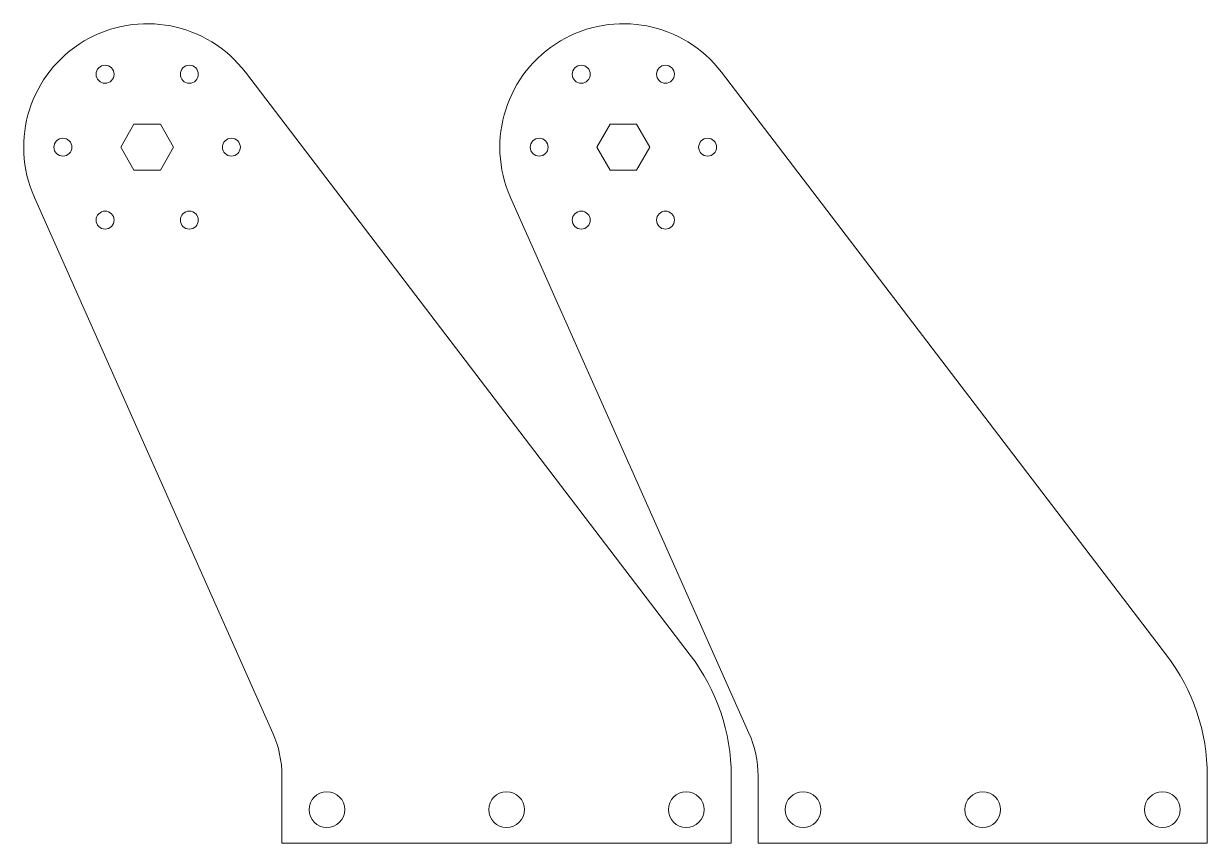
# Model space of a CAD drawing. Header units: inches. Extents: x -10.7 to 2.5, y 0 to 9.1.
import ezdxf

# ---------------------------------------------------------------- set-up
doc = ezdxf.new("R2010")
doc.units = ezdxf.units.IN
doc.header["$MEASUREMENT"] = 0
doc.layers.get('0').update_dxf_attribs({"lineweight": 5})

msp = doc.modelspace()

# ---------------------------------------------------------------- linework, layer by layer
for points in [[(-2.8, 0.75, 0.164439), (-3.255, 2.096), (-8.207, 8.584, 0.889765), (-10.556, 7.191), (-7.902, 1.228, -0.105098), (-7.8, 0.75), (-7.8, 0), (-2.8, 0)], [(2.5, 0.75, 0.164439), (2.045, 2.096), (-2.907, 8.584, 0.889765), (-5.256, 7.191), (-2.602, 1.228, -0.105098), (-2.5, 0.75), (-2.5, 0), (2.5, 0)]]:
    msp.add_lwpolyline(points, format="xyb", close=True)
for points in [[(-9.594, 7.75), (-9.447, 8.005), (-9.153, 8.005), (-9.006, 7.75), (-9.153, 7.495), (-9.447, 7.495)], [(-4.294, 7.75), (-4.147, 8.005), (-3.853, 8.005), (-3.706, 7.75), (-3.853, 7.495), (-4.147, 7.495)]]:
    msp.add_lwpolyline(points, close=True)
for centre, radius in [((-9.769, 8.562), 0.1), ((-8.831, 8.562), 0.1), ((-4.469, 8.562), 0.1), ((-3.531, 8.562), 0.1), ((-10.238, 7.75), 0.1), ((-8.363, 7.75), 0.1), ((-4.937, 7.75), 0.1), ((-3.062, 7.75), 0.1), ((-9.769, 6.938), 0.1), ((-8.831, 6.938), 0.1), ((-4.469, 6.938), 0.1), ((-3.531, 6.938), 0.1), ((-7.3, 0.375), 0.199), ((-5.3, 0.375), 0.199), ((-3.3, 0.375), 0.199), ((-2, 0.375), 0.199), ((0, 0.375), 0.199), ((2, 0.375), 0.199)]:
    msp.add_circle(centre, radius)

doc.saveas('drawing.dxf')
